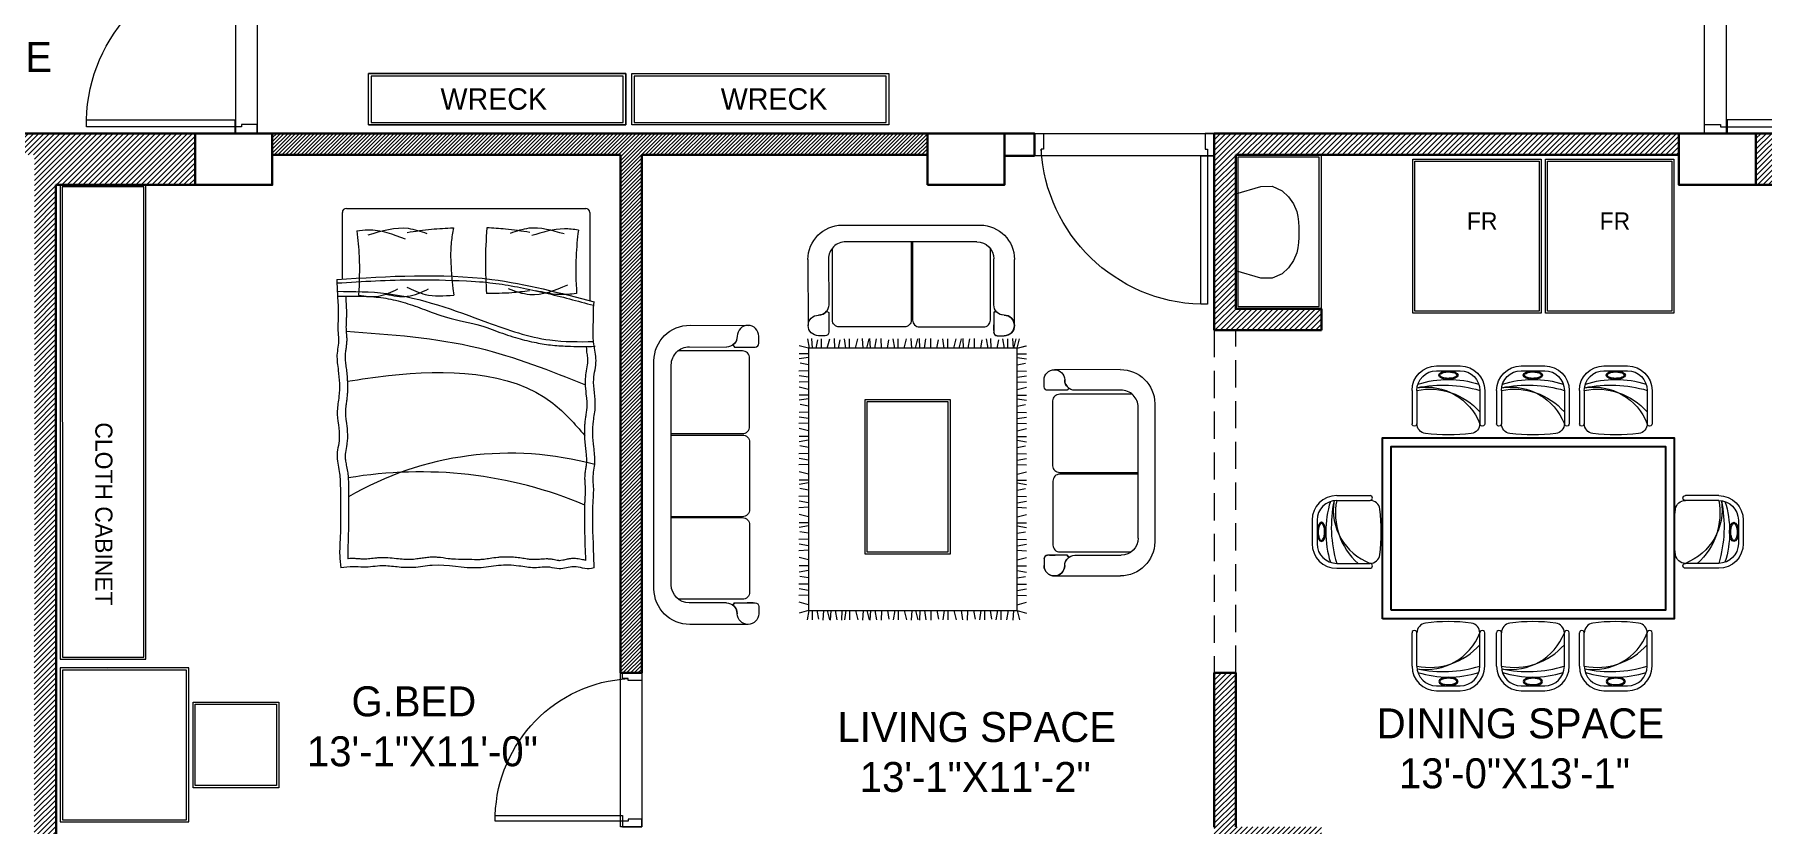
# Model space of a CAD drawing. Header units: inches. Extents: x 23587 to 406221, y -226199 to -75910.
# Drawn here: x 395036.6 to 395440.1, y -211778.1 to -211593.5 of the extents above; entities that cross this region are included whole.
import ezdxf

# ---------------------------------------------------------------- set-up
doc = ezdxf.new("R2010")
doc.units = ezdxf.units.IN
doc.header["$LTSCALE"] = 25.4
doc.header["$MEASUREMENT"] = 0
doc.linetypes.add('DASHED', pattern=[0.75, 0.5, -0.25])
for name, color, linetype, lineweight in [('COLOUM', 1, 'Continuous', 40), ('FIXTURE', 8, 'Continuous', 13), ('Fresh air fan', 250, 'Continuous', 0), ('FUR', 24, 'Continuous', 13), ('wall', 7, 'Continuous', 30)]:
    doc.layers.add(name, color=color, linetype=linetype, lineweight=lineweight)
doc.layers.add('DOOR', color=42, linetype='Continuous')
doc.styles.add('2', font='ARIALN.TTF')
pattern_1 = [(45, (387455.4772, -204766.60535), (-0.61871843, 0.61871843), [])]

# ---------------------------------------------------------------- blocks, each defined once
blk = doc.blocks.new('VNBVN')
at = {"layer": 'DOOR', "color": 8, "lineweight": 5}
for points in [[(24894.12, -74768.93), (24892.62, -74768.93), (24892.62, -74801.93), (24894.12, -74801.93)], [(24855.62, -74801.93), (24855.62, -74806.93), (24857.62, -74806.93), (24857.62, -74803.43), (24857.12, -74803.43), (24857.12, -74801.93)], [(24895.62, -74801.93), (24895.62, -74806.93), (24893.62, -74806.93), (24893.62, -74803.43), (24894.12, -74803.43), (24894.12, -74801.93)]]:
    blk.add_lwpolyline(points, close=True, dxfattribs=at)
blk.add_arc((24893.65, -74805.51), 36.59, 91.6166, 176.7465, dxfattribs=at)
blk = doc.blocks.new('FGHFDHF')
at = {"layer": 'FUR', "color": 253, "lineweight": 5}
for p, q in [((955.15, -4492.06), (955.15, -4476.39)), ((956.1, -4475.44), (989.1, -4475.44)), ((987.2, -4475.44), (1011.99, -4475.44)), ((1012.94, -4476.39), (1012.94, -4497.01))]:
    blk.add_line(p, q, dxfattribs=at)
for centre, radius, start, end in [((956.1, -4476.39), 0.95, 90, 180), ((1011.99, -4476.39), 0.95, 0, 90), ((994.26, -4607.39), 74.77, 74.6283, 120.2537), ((973.25, -4636.83), 99.85, 67.2872, 99.6496)]:
    blk.add_arc(centre, radius, start, end, dxfattribs=at)
for points in [[(958.53, -4480.71), (961.17, -4480.43), (969.81, -4482.53)], [(958.53, -4480.71), (959.07, -4486.67), (958.95, -4495.71)], [(961.2, -4481.62), (970.54, -4480.09), (974.91, -4481.26)], [(970.3, -4481.05), (975.97, -4480.29), (981.07, -4479.96)], [(981.07, -4479.96), (980.59, -4483.29), (981.15, -4495.69)], [(988.86, -4479.96), (988.56, -4488.07), (988.78, -4495.33)], [(998.92, -4481.05), (993.25, -4480.29), (988.86, -4479.96)], [(1006.96, -4481.41), (998.68, -4480.09), (994.31, -4481.26)], [(1010.26, -4480.5), (1006.99, -4480.22), (999.41, -4481.79)], [(1010.26, -4480.5), (1009.72, -4486.67), (1009.84, -4495.35)], [(953.85, -4492.06), (990.03, -4492.03), (1013.99, -4497.29)], [(953.85, -4492.06), (954.05, -4496.42), (954.2, -4500.53), (954.12, -4503.97), (954.27, -4506.04), (953.9, -4509.69), (954.2, -4513.28), (954.35, -4519.34), (953.96, -4522.76), (954.42, -4529.17), (953.91, -4533.48), (954.51, -4537.37), (954.68, -4540.71), (954.64, -4552.34), (954.53, -4556.51), (954.79, -4559.39)], [(953.97, -4494.8), (965.52, -4495.31), (989.03, -4502.05), (1003.61, -4506.17), (1013.8, -4506.55)], [(958.95, -4495.71), (963.65, -4495.92), (968.1, -4494.25)], [(965.42, -4495.48), (970.32, -4495.97), (975.3, -4494.23)], [(970.21, -4493.84), (974.47, -4495.51), (981.15, -4495.69)], [(998.82, -4494.7), (994.74, -4495.15), (988.78, -4495.33)], [(1007.7, -4493.36), (998.9, -4495.61), (993.92, -4494.23)], [(1009.84, -4495.35), (1005.57, -4495.56), (1000.34, -4494.66)], [(1013.96, -4559.4), (1013.82, -4555.04), (1013.72, -4543.93), (1013.83, -4540.48), (1013.71, -4538.41), (1014.12, -4534.77), (1013.87, -4531.17), (1013.79, -4525.11), (1014.22, -4521.7), (1013.85, -4515.29), (1014.4, -4510.98), (1013.85, -4507.09), (1013.72, -4503.75), (1013.82, -4499.11), (1013.84, -4498.08), (1013.99, -4497.29)], [(956.04, -4504.12), (986.93, -4508.02), (1011.93, -4516.66)], [(956.33, -4515.81), (965.94, -4514.49), (1004.34, -4520.97), (1011.76, -4528.47)], [(1013.96, -4559.4), (1013.3, -4559.58), (1009.2, -4559.13), (1005.75, -4559.63), (1003.6, -4559.28), (1000.03, -4559.39), (996.36, -4558.98), (991.63, -4558.86), (986.96, -4559.41), (976.16, -4558.83), (971.74, -4559.33), (967.98, -4559.2), (964.41, -4558.94), (960.05, -4559.27), (957.67, -4559.14), (954.79, -4559.39)]]:
    blk.add_spline(points, degree=3, dxfattribs=at)
for points, knots in [([(953.87, -4492.86), (956.91, -4492.68), (959.92, -4492.49), (968.91, -4492.07), (974.87, -4491.96), (987.19, -4492.51), (989.11, -4492.71), (992.94, -4493.22), (994.85, -4493.54), (1000.58, -4494.65), (1004.38, -4495.58), (1010.05, -4497.06), (1011.91, -4497.56), (1013.78, -4498.07)], [0, 0, 0, 0, 9.44479, 9.44479, 28.334371, 28.334371, 34.525324, 34.525324, 40.716276, 40.716276, 53.09818, 53.09818, 59.167455, 59.167455, 59.167455, 59.167455]), ([(954.02, -4495.95), (954.66, -4495.94), (955.22, -4495.93), (956.92, -4495.91), (958.04, -4495.91), (960.65, -4495.96), (962.12, -4496.04), (964.34, -4496.28), (965.11, -4496.39), (966.63, -4496.67), (967.39, -4496.84), (969.67, -4497.43), (971.19, -4497.91), (975.62, -4499.52), (978.55, -4500.82), (987.59, -4502.73), (989.16, -4503.37), (992.33, -4504.56), (993.94, -4505.11), (996.99, -4506.02), (998.44, -4506.39), (1001.18, -4506.96), (1002.47, -4507.18), (1005.06, -4507.48), (1006.36, -4507.57), (1009.75, -4507.71), (1011.84, -4507.7), (1014.17, -4507.64)], [0, 0, 0, 0, 1.782034, 1.782034, 5.346101, 5.346101, 10.196119, 10.196119, 12.82454, 12.82454, 15.45296, 15.45296, 20.709801, 20.709801, 30.775139, 30.775139, 35.955445, 35.955445, 41.13575, 41.13575, 45.691005, 45.691005, 49.650261, 49.650261, 53.609516, 53.609516, 60.078988, 60.078988, 60.078988, 60.078988]), ([(955.96, -4495.92), (955.98, -4496.87), (955.99, -4497.06), (956.03, -4497.74), (956.06, -4498.24), (956.09, -4499.23), (956.1, -4499.71), (956.1, -4500.5), (956.09, -4500.81), (956.07, -4501.4), (956.05, -4501.69), (956.01, -4502.52), (955.99, -4503.04), (956.01, -4503.73), (956.02, -4503.93), (956.06, -4504.37), (956.08, -4504.6), (956.13, -4505.14), (956.16, -4505.44), (956.17, -4505.96), (956.17, -4506.16), (956.16, -4506.55), (956.15, -4506.74), (956.1, -4507.3), (956.06, -4507.64), (955.97, -4508.33), (955.92, -4508.65), (955.85, -4509.17), (955.83, -4509.37), (955.8, -4509.71), (955.79, -4509.86), (955.79, -4510.33), (955.81, -4510.68), (955.87, -4511.46), (955.93, -4511.9), (956.05, -4512.84), (956.12, -4513.34), (956.23, -4514.35), (956.27, -4514.86), (956.37, -4516.4), (956.39, -4517.43), (956.31, -4518.85), (956.28, -4519.22), (956.19, -4519.96), (956.15, -4520.31), (956.04, -4521.04), (955.99, -4521.41), (955.91, -4522.04), (955.89, -4522.3), (955.86, -4522.75), (955.86, -4522.94), (955.86, -4523.35), (955.87, -4523.55), (955.91, -4524.19), (955.96, -4524.64), (956.12, -4525.86), (956.23, -4526.66), (956.32, -4527.88), (956.33, -4528.26), (956.33, -4528.85), (956.33, -4529.06), (956.29, -4529.7), (956.24, -4530.11), (956.08, -4531.22), (955.95, -4531.87), (955.84, -4532.7), (955.82, -4532.94), (955.81, -4533.34), (955.81, -4533.5), (955.83, -4533.84), (955.84, -4534.02), (955.92, -4534.58), (955.99, -4534.99), (956.17, -4535.87), (956.27, -4536.35), (956.39, -4537.08), (956.42, -4537.31), (956.47, -4537.76), (956.49, -4537.99), (956.54, -4538.65), (956.55, -4539.08), (956.57, -4539.89), (956.58, -4540.27), (956.58, -4541.38), (956.59, -4542.12), (956.59, -4543.62), (956.58, -4544.38), (956.54, -4552.56), (956.52, -4552.97), (956.48, -4553.77), (956.46, -4554.16), (956.42, -4554.97), (956.41, -4555.38), (956.41, -4556.17), (956.43, -4556.56), (956.46, -4557.06), (956.47, -4557.17), (956.47, -4557.28)], [4.978875, 4.978875, 4.978875, 4.978875, 5.579958, 5.579958, 7.128971, 7.128971, 8.556084, 8.556084, 9.447278, 9.447278, 10.338472, 10.338472, 12.12086, 12.12086, 12.894639, 12.894639, 13.668418, 13.668418, 14.503571, 14.503571, 15.001558, 15.001558, 15.499545, 15.499545, 16.495519, 16.495519, 17.564655, 17.564655, 18.292536, 18.292536, 18.900849, 18.900849, 20.192298, 20.192298, 21.675724, 21.675724, 23.192838, 23.192838, 24.709952, 24.709952, 27.744179, 27.744179, 28.804202, 28.804202, 29.864225, 29.864225, 31.092823, 31.092823, 32.047926, 32.047926, 32.815273, 32.815273, 33.58262, 33.58262, 35.117314, 35.117314, 37.547779, 37.547779, 38.580626, 38.580626, 39.140234, 39.140234, 40.25945, 40.25945, 42.367848, 42.367848, 43.307358, 43.307358, 44.028218, 44.028218, 44.749078, 44.749078, 46.190798, 46.190798, 47.632517, 47.632517, 48.262773, 48.262773, 48.893028, 48.893028, 50.153538, 50.153538, 51.319075, 51.319075, 53.650149, 53.650149, 55.981222, 55.981222, 57.240447, 57.240447, 58.499671, 58.499671, 59.872408, 59.872408, 61.240897, 61.240897, 61.619663, 61.619663, 61.619663, 61.619663]), ([(1012.01, -4557.66), (1012.01, -4557.64), (1012.01, -4557.62), (1011.99, -4556.94), (1011.97, -4556.29), (1011.92, -4555.16), (1011.9, -4554.68), (1011.85, -4553.69), (1011.83, -4553.19), (1011.81, -4552.2), (1011.8, -4544.72), (1011.82, -4543.93), (1011.83, -4543.62), (1011.86, -4543.03), (1011.88, -4542.75), (1011.93, -4541.91), (1011.95, -4541.39), (1011.94, -4540.7), (1011.94, -4540.51), (1011.9, -4540.07), (1011.88, -4539.83), (1011.84, -4539.29), (1011.82, -4538.99), (1011.81, -4538.47), (1011.81, -4538.27), (1011.83, -4537.88), (1011.84, -4537.69), (1011.89, -4537.14), (1011.94, -4536.79), (1012.04, -4536.11), (1012.1, -4535.78), (1012.17, -4535.27), (1012.19, -4535.07), (1012.22, -4534.73), (1012.23, -4534.58), (1012.25, -4534.1), (1012.23, -4533.76), (1012.17, -4532.98), (1012.12, -4532.54), (1012.01, -4531.6), (1011.95, -4531.09), (1011.85, -4530.08), (1011.82, -4529.57), (1011.74, -4528.03), (1011.73, -4527), (1011.83, -4525.58), (1011.87, -4525.21), (1011.96, -4524.48), (1012.01, -4524.13), (1012.12, -4523.4), (1012.18, -4523.02), (1012.26, -4522.4), (1012.29, -4522.14), (1012.32, -4521.68), (1012.33, -4521.49), (1012.33, -4521.09), (1012.32, -4520.88), (1012.29, -4520.25), (1012.24, -4519.8), (1012.1, -4518.58), (1012, -4517.77), (1011.93, -4516.55), (1011.92, -4516.18), (1011.93, -4515.58), (1011.93, -4515.37), (1011.98, -4514.73), (1012.03, -4514.32), (1012.21, -4513.22), (1012.34, -4512.56), (1012.46, -4511.73), (1012.48, -4511.49), (1012.5, -4511.1), (1012.51, -4510.94), (1012.49, -4510.6), (1012.48, -4510.42), (1012.41, -4509.86), (1012.34, -4509.45), (1012.23, -4508.86), (1012.23, -4508.66), (1012.2, -4507.68)], [1.890882, 1.890882, 1.890882, 1.890882, 1.960247, 1.960247, 4.030945, 4.030945, 5.579958, 5.579958, 7.128971, 7.128971, 8.556084, 8.556084, 9.447278, 9.447278, 10.338472, 10.338472, 12.12086, 12.12086, 12.894639, 12.894639, 13.668418, 13.668418, 14.503571, 14.503571, 15.001558, 15.001558, 15.499545, 15.499545, 16.495519, 16.495519, 17.564655, 17.564655, 18.292536, 18.292536, 18.900849, 18.900849, 20.192298, 20.192298, 21.675724, 21.675724, 23.192838, 23.192838, 24.709952, 24.709952, 27.744179, 27.744179, 28.804202, 28.804202, 29.864225, 29.864225, 31.092823, 31.092823, 32.047926, 32.047926, 32.815273, 32.815273, 33.58262, 33.58262, 35.117314, 35.117314, 37.547779, 37.547779, 38.580626, 38.580626, 39.140234, 39.140234, 40.25945, 40.25945, 42.367848, 42.367848, 43.307358, 43.307358, 44.028218, 44.028218, 44.749078, 44.749078, 46.190798, 46.190798, 46.680276, 46.680276, 46.680276, 46.680276]), ([(1012.01, -4557.66), (1011.95, -4557.65), (1011.88, -4557.63), (1011.46, -4557.55), (1011.06, -4557.45), (1010.37, -4557.33), (1010.13, -4557.29), (1009.7, -4557.25), (1009.53, -4557.23), (1009.2, -4557.23), (1009.04, -4557.23), (1008.74, -4557.25), (1008.59, -4557.26), (1008.18, -4557.31), (1007.92, -4557.36), (1007.27, -4557.49), (1006.92, -4557.57), (1006.32, -4557.69), (1006.07, -4557.73), (1005.84, -4557.73), (1005.79, -4557.73), (1005.67, -4557.72), (1005.6, -4557.72), (1005.38, -4557.68), (1005.2, -4557.65), (1004.81, -4557.57), (1004.62, -4557.53), (1004.27, -4557.46), (1004.12, -4557.43), (1003.82, -4557.39), (1003.67, -4557.37), (1003.39, -4557.35), (1003.25, -4557.34), (1002.84, -4557.33), (1002.58, -4557.33), (1001.77, -4557.37), (1001.27, -4557.42), (1000.58, -4557.47), (1000.37, -4557.48), (1000.04, -4557.49), (999.92, -4557.49), (999.67, -4557.49), (999.55, -4557.48), (999.16, -4557.45), (998.89, -4557.43), (998.2, -4557.34), (997.76, -4557.27), (996.84, -4557.13), (996.34, -4557.06), (995.35, -4556.95), (994.86, -4556.92), (993.68, -4556.87), (993, -4556.87), (992.02, -4556.92), (991.72, -4556.94), (990.81, -4557.04), (990.22, -4557.13), (989.17, -4557.29), (988.7, -4557.36), (987.89, -4557.46), (987.55, -4557.49), (987, -4557.52), (986.79, -4557.52), (986.34, -4557.5), (986.11, -4557.49), (980.9, -4557.42), (980.4, -4557.35), (979.1, -4557.16), (978.28, -4557.03), (977.06, -4556.94), (976.71, -4556.92), (976.12, -4556.92), (975.89, -4556.93), (975.45, -4556.95), (975.23, -4556.97), (974.59, -4557.04), (974.18, -4557.09), (973.36, -4557.21), (972.95, -4557.27), (972.29, -4557.36), (972.04, -4557.39), (971.57, -4557.44), (971.37, -4557.45), (970.93, -4557.46), (970.72, -4557.47), (970.05, -4557.46), (969.6, -4557.44), (968.54, -4557.36), (967.93, -4557.29), (966.63, -4557.15), (965.95, -4557.08), (964.98, -4557.04), (964.73, -4557.04), (964.16, -4557.04), (963.86, -4557.06), (963.29, -4557.1), (963.01, -4557.13), (962.2, -4557.21), (961.7, -4557.28), (960.99, -4557.34), (960.76, -4557.35), (960.39, -4557.37), (960.25, -4557.37), (959.94, -4557.37), (959.76, -4557.36), (959.38, -4557.34), (959.18, -4557.32), (958.71, -4557.29), (958.44, -4557.27), (957.88, -4557.24), (957.6, -4557.24), (957.05, -4557.25), (956.78, -4557.26), (956.5, -4557.28), (956.49, -4557.28), (956.47, -4557.28)], [2.468295, 2.468295, 2.468295, 2.468295, 2.72176, 2.72176, 3.951616, 3.951616, 4.554057, 4.554057, 4.947685, 4.947685, 5.279448, 5.279448, 5.611211, 5.611211, 6.274736, 6.274736, 7.407159, 7.407159, 8.539581, 8.539581, 8.895906, 8.895906, 9.25223, 9.25223, 9.96488, 9.96488, 10.540138, 10.540138, 10.926568, 10.926568, 11.265437, 11.265437, 11.604305, 11.604305, 12.282043, 12.282043, 13.80513, 13.80513, 14.589285, 14.589285, 15.07888, 15.07888, 15.568475, 15.568475, 16.547664, 16.547664, 17.979548, 17.979548, 19.423334, 19.423334, 20.86712, 20.86712, 22.816137, 22.816137, 23.668334, 23.668334, 25.42301, 25.42301, 26.987851, 26.987851, 28.246059, 28.246059, 29.092679, 29.092679, 29.9393, 29.9393, 31.632541, 31.632541, 34.096495, 34.096495, 35.066902, 35.066902, 35.672463, 35.672463, 36.278023, 36.278023, 37.489145, 37.489145, 38.810083, 38.810083, 39.709316, 39.709316, 40.493116, 40.493116, 41.276917, 41.276917, 42.844517, 42.844517, 44.859637, 44.859637, 46.874757, 46.874757, 47.587839, 47.587839, 48.406198, 48.406198, 49.224558, 49.224558, 50.861277, 50.861277, 51.682262, 51.682262, 52.22872, 52.22872, 52.899541, 52.899541, 53.570363, 53.570363, 54.377246, 54.377246, 55.115182, 55.115182, 55.853119, 55.853119, 55.895222, 55.895222, 55.895222, 55.895222])]:
    blk.add_open_spline(points, degree=3, knots=knots, dxfattribs=at)
blk = doc.blocks.new('SC')
at = {"layer": 'FUR', "color": 251, "lineweight": 5, "true_color": 0x636466}
for p, q in [((-11.4, -3.63), (-11.4, 6.55)), ((-9.9, -3.63), (-9.9, 6.55)), ((9.3, -3.63), (9.3, 6.55)), ((10.8, -3.63), (10.8, 6.55)), ((-3.9, -9.63), (3.3, -9.63)), ((-3.9, -11.12), (3.3, -11.12))]:
    blk.add_line(p, q, dxfattribs=at)
for centre, radius, start, end in [((-10.65, 6.55), 0.749, 0, 180), ((-6.9, 6.55), 3, 97.5016, 180), ((-7.09, 12.93), 17.59, 260.9859, 338.7364), ((-0.3, -43.57), 53.55, 82.4984, 97.5016), ((6.3, 6.55), 3, 0, 82.4984), ((10.05, 6.55), 0.749, 0, 180), ((-5.99, 16.3), 20.31, 258.8938, 318.844), ((-3.9, -3.63), 7.5, 180, 270), ((-3.9, -3.63), 6, 180, 270), ((-1.88, 33.6), 38.87, 258.169, 286.7102), ((3.3, -3.63), 6, 270, 0), ((3.3, -3.63), 7.5, 270, 0), ((-0.3, 24.07), 31.04, 252.5915, 287.4085)]:
    blk.add_arc(centre, radius, start, end, dxfattribs=at)
at = {"layer": 'FUR', "color": 251, "lineweight": 5, "true_color": 0x636466, "extrusion": (0, 0, -1)}
blk.add_ellipse((-0.3, -8.29), major_axis=(2.95, 0), ratio=0.451831, dxfattribs=at)
at = {"layer": 'FUR', "color": 251, "lineweight": 5, "true_color": 0x636466}
blk.add_open_spline([(2.29, -8.29), (2.29, -8.34), (2.28, -8.38), (2.22, -8.5), (2.17, -8.56), (2.01, -8.7), (1.91, -8.78), (1.5, -9), (1.1, -9.12), (0.21, -9.27), (-0.29, -9.29), (-1.24, -9.22), (-1.69, -9.13), (-2.3, -8.9), (-2.51, -8.78), (-2.76, -8.58), (-2.83, -8.5), (-2.89, -8.36), (-2.9, -8.32), (-2.89, -8.21), (-2.86, -8.14), (-2.74, -7.99), (-2.64, -7.9), (-2.36, -7.73), (-2.19, -7.64), (-1.57, -7.43), (-1.02, -7.33), (0.1, -7.3), (0.67, -7.37), (1.45, -7.58), (1.72, -7.7), (2.06, -7.91), (2.16, -8.01), (2.27, -8.16), (2.28, -8.22), (2.29, -8.27), (2.29, -8.28), (2.29, -8.29)], degree=3, knots=[0, 0, 0, 0, 0.234262, 0.234262, 0.468524, 0.468524, 0.702786, 0.702786, 1.220033, 1.220033, 1.73728, 1.73728, 2.254527, 2.254527, 2.632082, 2.632082, 2.916235, 2.916235, 3.200389, 3.200389, 3.484542, 3.484542, 3.768696, 3.768696, 4.052849, 4.052849, 4.656099, 4.656099, 5.25935, 5.25935, 5.665501, 5.665501, 5.976888, 5.976888, 6.228256, 6.228256, 6.283185, 6.283185, 6.283185, 6.283185], dxfattribs=at)
blk = doc.blocks.new('fghdfhfdgh')
at = {"layer": 'Fresh air fan', "color": 250, "lineweight": 5, "ltscale": 0.09}
for p, q in [((989.33, -4355.07), (947.03, -4355.07)), ((947.03, -4355.07), (947.03, -4423.15)), ((989.33, -4355.07), (989.33, -4423.15)), ((989.33, -4423.15), (947.03, -4423.15))]:
    blk.add_line(p, q, dxfattribs=at)
at = {"layer": 'Fresh air fan', "color": 250, "lineweight": 25, "ltscale": 0.09}
for points in [[(947.03, -4355.07), (989.33, -4355.07), (989.33, -4423.15), (947.03, -4423.15)], [(949.03, -4357.07), (987.33, -4357.07), (987.33, -4421.15), (949.03, -4421.15)]]:
    blk.add_lwpolyline(points, close=True, dxfattribs=at)
at = {"layer": 'FUR'}
for p, xscale, yscale, zscale, rotation in [((967.11, -4347.14), 0.764999999992142, 0.764999999992142, 0.764999999992142, 180), ((938.75, -4370.67), 0.7650000000012369, 0.7650000000012369, 0.7650000000012369, 270), ((997.62, -4370.67), -0.7650000000012369, 0.7650000000012369, 0.7650000000012369, 90), ((938.75, -4390.41), 0.7650000000012369, 0.7650000000012369, 0.7650000000012369, 270), ((997.62, -4390.41), -0.7650000000012369, 0.7650000000012369, 0.7650000000012369, 90), ((938.75, -4409.76), 0.7650000000012369, 0.7650000000012369, 0.7650000000012369, 270), ((997.62, -4409.76), -0.7650000000012369, 0.7650000000012369, 0.7650000000012369, 90)]:
    blk.add_blockref('SC', p, dxfattribs=dict(at, xscale=xscale, yscale=yscale, zscale=zscale, rotation=rotation))
at = {"layer": 'FUR', "extrusion": (0, 0, -1), "xscale": 0.764999999992142, "yscale": 0.764999999992142, "zscale": -0.764999999992142}
blk.add_blockref('SC', (-967.11, -4430.79), dxfattribs=at)
blk = doc.blocks.new('DSFSDF')
at = {"layer": 'FUR', "color": 251, "linetype": 'Continuous', "true_color": 0x636466}
for p, q in [((473350.58, -58069.91), (473334.47, -58069.91)), ((473344.57, -58075.91), (473334.29, -58075.91)), ((473346.84, -58075.91), (473352.57, -58075.91)), ((473353.57, -58074.91), (473353.57, -58072.91))]:
    blk.add_line(p, q, dxfattribs=at)
at = {"layer": 'FUR', "color": 251, "true_color": 0x636466}
for p, q in [((473346.84, -58075.91), (473346.38, -58075.31)), ((473352.02, -58075.91), (473350.36, -58075.91)), ((473349.01, -58145.82), (473331.13, -58145.81)), ((473334.5, -58152.94), (473350.57, -58152.89))]:
    blk.add_line(p, q, dxfattribs=at)
for points in [[(473353.57, -58072.91, 1), (473347.57, -58072.91, -0.235426), (473346.38, -58075.31), (473346.84, -58075.91), (473352.57, -58075.91, 0.414214), (473353.57, -58074.91)], [(473353.57, -58149.89, -1), (473347.57, -58149.89, 0.235426), (473346.38, -58147.5), (473346.83, -58146.89), (473352.57, -58146.89, -0.414214), (473353.57, -58147.89)]]:
    blk.add_lwpolyline(points, format="xyb", close=True, dxfattribs=at)
for points in [[(473329.29, -58080.91), (473329.29, -58141.94, 0.416121), (473334.32, -58146.94), (473344.57, -58146.89)], [(473349.02, -58099.56, 0.414214), (473351.02, -58097.56), (473351.02, -58078.91, 0.414214), (473349.02, -58076.91)], [(473349.02, -58122.46, 0.414214), (473351.02, -58120.46), (473351.02, -58101.81, 0.414214), (473349.02, -58099.81)], [(473349.01, -58122.87, -0.414214), (473351.01, -58124.87), (473351.01, -58143.82, -0.414214), (473349.01, -58145.82)]]:
    blk.add_lwpolyline(points, format="xyb", dxfattribs=at)
for points in [[(473349.02, -58076.91), (473331.29, -58076.91)], [(473329.29, -58099.56), (473349.02, -58099.56)], [(473349.02, -58099.81), (473329.29, -58099.81)], [(473329.29, -58122.46), (473349.02, -58122.46)], [(473329.29, -58122.87), (473349.01, -58122.87)]]:
    blk.add_lwpolyline(points, dxfattribs=at)
at = {"layer": 'FUR', "color": 251, "linetype": 'Continuous', "true_color": 0x636466}
for centre, radius, start, end in [((473334.47, -58079.91), 10, 89.9972, 179.5058), ((473350.57, -58072.91), 3, 359.9972, 179.9972), ((473344.57, -58072.91), 3, 269.9972, 359.9972), ((473352.57, -58074.91), 1, 269.9972, 359.9972), ((488569.05, -58112.22), 15244.61, 179.878255, 180.115784), ((473344.57, -58149.89), 3, 359.9972, 89.9972)]:
    blk.add_arc(centre, radius, start, end, dxfattribs=at)
at = {"layer": 'FUR', "color": 251, "true_color": 0x636466}
for centre, radius, start, end in [((473334.29, -58080.91), 5, 89.9972, 179.9972), ((473334.47, -58142.94), 10, 180.4873, 270.2072)]:
    blk.add_arc(centre, radius, start, end, dxfattribs=at)
blk = doc.blocks.new('carpet')
at = {"color": 251, "lineweight": 5, "ltscale": 0.2, "true_color": 0x636466}
for p, q in [((34806.18, -5270.21), (34802.82, -5269.3)), ((34806.18, -5270.21), (34805.25, -5266.81)), ((34808.33, -5270.21), (34809.19, -5266.81)), ((34811.86, -5270.21), (34811.67, -5266.72)), ((34813.49, -5270.21), (34814.06, -5266.81)), ((34815.87, -5270.21), (34815.78, -5266.72)), ((34818.07, -5270.21), (34818.64, -5267.1)), ((34820.75, -5270.21), (34820.17, -5266.81)), ((34822.51, -5270.21), (34822.51, -5266.81)), ((34824.65, -5270.21), (34825.51, -5266.81)), ((34828.19, -5270.21), (34828, -5266.72)), ((34829.81, -5270.21), (34830.38, -5266.81)), ((34832.2, -5270.21), (34832.1, -5266.72)), ((34834.4, -5270.21), (34834.97, -5267.1)), ((34837.07, -5270.21), (34836.5, -5266.81)), ((34838.23, -5270.21), (34838.23, -5266.81)), ((34840.38, -5270.21), (34841.23, -5266.81)), ((34843.91, -5270.21), (34843.72, -5266.72)), ((34845.53, -5270.21), (34846.11, -5266.81)), ((34847.92, -5270.21), (34847.83, -5266.72)), ((34850.12, -5270.21), (34850.69, -5267.1)), ((34852.79, -5270.21), (34852.22, -5266.81)), ((34853.84, -5270.21), (34853.84, -5266.81)), ((34855.98, -5270.21), (34856.84, -5266.81)), ((34859.52, -5270.21), (34859.33, -5266.72)), ((34861.14, -5270.21), (34861.71, -5266.81)), ((34863.53, -5270.21), (34863.43, -5266.72)), ((34865.73, -5270.21), (34866.3, -5267.1)), ((34868.4, -5270.21), (34867.83, -5266.81)), ((34869.67, -5270.21), (34869.67, -5266.81)), ((34871.82, -5270.21), (34872.68, -5266.81)), ((34874.61, -5270.21), (34874.42, -5266.72)), ((34876.23, -5270.21), (34876.8, -5266.81)), ((34878.62, -5270.21), (34878.52, -5266.72)), ((34880.82, -5270.21), (34881.39, -5267.1)), ((34883.49, -5270.21), (34882.92, -5266.81)), ((34884.76, -5270.21), (34884.76, -5266.81)), ((34886.91, -5270.21), (34887.77, -5266.81)), ((34889.7, -5270.21), (34889.51, -5266.72)), ((34891.32, -5270.21), (34891.89, -5266.81)), ((34893.71, -5270.21), (34893.61, -5266.72)), ((34895.91, -5270.21), (34896.48, -5267.1)), ((34898.58, -5270.21), (34898.01, -5266.81)), ((34899.85, -5270.21), (34899.85, -5266.81)), ((34901.96, -5270.21), (34902.86, -5266.85)), ((34901.96, -5270.21), (34905.31, -5269.3)), ((34901.96, -5271.4), (34905.35, -5270.54)), ((34902, -5270.21), (34902.86, -5266.81)), ((34806.18, -5271.56), (34802.69, -5271.75)), ((34806.18, -5273.45), (34802.79, -5274.03)), ((34806.18, -5276.13), (34802.79, -5276.13)), ((34901.96, -5271.56), (34905.44, -5271.75)), ((34901.96, -5273.54), (34905.35, -5273.54)), ((34901.96, -5274.81), (34905.35, -5275.39)), ((34901.96, -5277.49), (34905.06, -5276.92)), ((34806.18, -5277.4), (34802.79, -5277.98)), ((34806.18, -5282.13), (34802.79, -5282.13)), ((34806.18, -5280.08), (34803.07, -5279.5)), ((34901.96, -5279.69), (34905.44, -5279.78)), ((34901.96, -5280.81), (34905.35, -5281.39)), ((34901.96, -5283.49), (34905.06, -5282.92)), ((34806.18, -5288.27), (34802.69, -5288.37)), ((34806.18, -5283.4), (34802.79, -5283.98)), ((34806.18, -5286.08), (34803.07, -5285.5)), ((34901.96, -5285.69), (34905.44, -5285.78)), ((34901.96, -5288.07), (34905.35, -5287.5)), ((34806.18, -5290.66), (34802.79, -5290.09)), ((34806.18, -5293.34), (34802.79, -5292.48)), ((34806.18, -5295.49), (34802.79, -5295.49)), ((34901.96, -5289.7), (34905.44, -5289.89)), ((34901.96, -5291.35), (34905.31, -5290.44)), ((34901.96, -5293.34), (34905.35, -5292.48)), ((34901.96, -5295.49), (34905.35, -5295.49)), ((34806.18, -5301.63), (34802.69, -5301.73)), ((34806.18, -5296.76), (34802.79, -5297.34)), ((34806.18, -5299.44), (34803.07, -5298.86)), ((34901.96, -5296.76), (34905.35, -5297.34)), ((34901.96, -5299.44), (34905.06, -5298.86)), ((34901.96, -5301.63), (34905.44, -5301.73)), ((34806.18, -5305.65), (34802.69, -5305.84)), ((34806.18, -5304.02), (34802.79, -5303.45)), ((34806.18, -5307.29), (34802.82, -5306.39)), ((34901.96, -5304.02), (34905.35, -5303.45)), ((34901.96, -5305.65), (34905.44, -5305.84)), ((34901.96, -5307.29), (34905.31, -5306.39)), ((34806.18, -5308.64), (34802.69, -5308.83)), ((34806.18, -5311.43), (34802.79, -5310.57)), ((34806.18, -5313.58), (34802.79, -5313.58)), ((34806.18, -5314.85), (34802.79, -5315.42)), ((34901.96, -5308.64), (34905.44, -5308.83)), ((34901.96, -5311.43), (34905.35, -5310.57)), ((34901.96, -5313.58), (34905.35, -5313.58)), ((34901.96, -5314.85), (34905.35, -5315.42)), ((34806.18, -5319.72), (34802.69, -5319.82)), ((34806.18, -5317.52), (34803.07, -5316.95)), ((34901.96, -5317.52), (34905.06, -5316.95)), ((34901.96, -5319.72), (34905.44, -5319.82)), ((34806.18, -5323.73), (34802.69, -5323.92)), ((34806.18, -5326.43), (34802.69, -5326.62)), ((34806.18, -5322.11), (34802.79, -5321.53)), ((34806.18, -5325.08), (34802.82, -5324.17)), ((34901.96, -5322.11), (34905.35, -5321.53)), ((34901.96, -5323.73), (34905.44, -5323.92)), ((34901.96, -5325.08), (34905.31, -5324.17)), ((34901.96, -5326.43), (34905.44, -5326.62)), ((34806.18, -5329.22), (34802.79, -5328.36)), ((34806.18, -5331.36), (34802.79, -5331.36)), ((34806.18, -5332.64), (34802.79, -5333.21)), ((34901.96, -5329.22), (34905.35, -5328.36)), ((34901.96, -5331.36), (34905.35, -5331.36)), ((34901.96, -5332.64), (34905.35, -5333.21)), ((34806.18, -5334.17), (34802.69, -5334.27)), ((34806.18, -5338.18), (34802.69, -5338.37)), ((34806.18, -5336.56), (34802.79, -5335.99)), ((34806.18, -5339.53), (34802.82, -5338.63)), ((34901.96, -5335.31), (34905.06, -5334.74)), ((34901.96, -5336.66), (34905.44, -5336.85)), ((34901.96, -5339.45), (34905.35, -5338.59)), ((34806.18, -5340.88), (34802.69, -5341.07)), ((34806.18, -5344.98), (34802.79, -5344.98)), ((34806.18, -5346.25), (34802.79, -5346.83)), ((34806.18, -5343.27), (34803.07, -5342.69)), ((34806.18, -5346.31), (34805.25, -5349.71)), ((34808.33, -5346.31), (34809.19, -5349.71)), ((34811.86, -5346.31), (34811.67, -5349.8)), ((34813.49, -5346.31), (34814.06, -5349.71)), ((34815.87, -5346.31), (34815.78, -5349.8)), ((34818.07, -5346.31), (34818.64, -5349.42)), ((34820.75, -5346.31), (34820.17, -5349.71)), ((34822.51, -5346.31), (34822.51, -5349.71)), ((34824.65, -5346.31), (34825.51, -5349.71)), ((34828.19, -5346.31), (34828, -5349.8)), ((34829.81, -5346.31), (34830.38, -5349.71)), ((34832.2, -5346.31), (34832.1, -5349.8)), ((34834.4, -5346.31), (34834.97, -5349.42)), ((34837.07, -5346.31), (34836.5, -5349.71)), ((34838.23, -5346.31), (34838.23, -5349.71)), ((34840.38, -5346.31), (34841.23, -5349.71)), ((34843.91, -5346.31), (34843.72, -5349.8)), ((34845.53, -5346.31), (34846.11, -5349.71)), ((34847.92, -5346.31), (34847.83, -5349.8)), ((34850.12, -5346.31), (34850.69, -5349.42)), ((34852.79, -5346.31), (34852.22, -5349.71)), ((34853.84, -5346.31), (34853.84, -5349.71)), ((34855.98, -5346.31), (34856.84, -5349.71)), ((34859.52, -5346.31), (34859.33, -5349.8)), ((34861.14, -5346.31), (34861.71, -5349.71)), ((34863.53, -5346.31), (34863.43, -5349.8)), ((34865.73, -5346.31), (34866.3, -5349.42)), ((34868.4, -5346.31), (34867.83, -5349.71)), ((34869.67, -5346.31), (34869.67, -5349.71)), ((34871.82, -5346.31), (34872.68, -5349.71)), ((34874.61, -5346.31), (34874.42, -5349.8)), ((34876.23, -5346.29), (34876.8, -5349.68)), ((34878.62, -5346.29), (34878.52, -5349.78)), ((34880.82, -5346.29), (34881.39, -5349.4)), ((34883.49, -5346.29), (34882.92, -5349.68)), ((34884.76, -5346.29), (34884.76, -5349.68)), ((34886.91, -5346.29), (34887.77, -5349.68)), ((34889.7, -5346.29), (34889.51, -5349.78)), ((34891.32, -5346.3), (34891.89, -5349.69)), ((34893.71, -5346.3), (34893.61, -5349.79)), ((34895.91, -5346.3), (34896.48, -5349.4)), ((34898.58, -5346.3), (34898.01, -5349.69)), ((34899.85, -5346.3), (34899.85, -5349.69)), ((34901.96, -5341.59), (34905.35, -5341.59)), ((34901.96, -5343.54), (34905.06, -5342.97)), ((34901.96, -5344.89), (34905.44, -5345.08)), ((34901.96, -5345.95), (34905.35, -5346.52)), ((34902, -5346.3), (34902.86, -5349.69))]:
    blk.add_line(p, q, dxfattribs=at)
blk.add_lwpolyline([(34806.18, -5270.21), (34901.96, -5270.21), (34901.96, -5346.31), (34806.18, -5346.36)], close=True, dxfattribs=at)
blk = doc.blocks.new('BVBCVBCV')
at = {"layer": 'FUR', "color": 8, "lineweight": 9}
for p, q in [((83398.11, -7874.63), (83413.5, -7874.67)), ((83412.25, -7880.34), (83395.41, -7880.34)), ((83410.5, -7918.04), (83410.13, -7918.52)), ((83414.65, -7918.04), (83413.33, -7918.04))]:
    blk.add_line(p, q, dxfattribs=at)
at = {"layer": 'FUR', "color": 8, "linetype": 'Continuous', "lineweight": 9}
for p, q in [((83408.69, -7918.04), (83397.94, -7918.04)), ((83410.5, -7918.04), (83415.1, -7918.04)), ((83415.9, -7918.84), (83415.9, -7920.45)), ((83413.5, -7922.85), (83398.08, -7922.85))]:
    blk.add_line(p, q, dxfattribs=at)
at = {"layer": 'FUR', "color": 8, "lineweight": 9}
for points in [[(83415.9, -7877.08, 1), (83411.09, -7877.08, -0.235426), (83410.13, -7879), (83410.5, -7879.48), (83415.1, -7879.48, 0.414214), (83415.9, -7878.68)], [(83415.9, -7920.45, -1), (83411.09, -7920.45, 0.235426), (83410.13, -7918.52), (83410.5, -7918.04), (83415.1, -7918.04, -0.414214), (83415.9, -7918.84)]]:
    blk.add_lwpolyline(points, format="xyb", close=True, dxfattribs=at)
for points in [[(83393.93, -7914.03), (83393.93, -7883.45, -0.416121), (83397.97, -7879.44), (83408.69, -7879.48)], [(83412.25, -7898.74, 0.414214), (83413.85, -7897.14), (83413.85, -7881.95, 0.414214), (83412.25, -7880.34)], [(83412.25, -7899.08, -0.414214), (83413.85, -7900.68), (83413.85, -7915.63, -0.414214), (83412.25, -7917.24)]]:
    blk.add_lwpolyline(points, format="xyb", dxfattribs=at)
for points in [[(83393.93, -7898.74), (83412.25, -7898.74)], [(83393.93, -7899.08), (83412.25, -7899.08)], [(83412.25, -7917.24), (83395.54, -7917.24)]]:
    blk.add_lwpolyline(points, dxfattribs=at)
for centre, radius, start, end in [((83398.08, -7882.65), 8.02, 89.7894, 179.5094), ((83397.94, -7914.03), 4.01, 179.9995, 269.9995)]:
    blk.add_arc(centre, radius, start, end, dxfattribs=at)
at = {"layer": 'FUR', "color": 8, "linetype": 'Continuous', "lineweight": 9}
for centre, radius, start, end in [((83408.69, -7877.08), 2.41, 269.9995, 359.9995), ((88361.56, -7898.74), 4971.52, 179.81377, 180.18624), ((83398.08, -7914.83), 8.02, 180.4909, 269.9995), ((83408.69, -7920.45), 2.41, 359.9995, 89.9995), ((83413.5, -7920.45), 2.41, 179.9995, 359.9995), ((83415.1, -7918.84), 0.802, 359.9995, 89.9995)]:
    blk.add_arc(centre, radius, start, end, dxfattribs=at)
blk = doc.blocks.new('DFSGHGHDF')
at = {"layer": 'FUR', "xscale": -1, "rotation": 90}
blk.add_blockref('BVBCVBCV', (-6606.71, 76519.49), dxfattribs=at)
blk = doc.blocks.new('fdhdfhfdh')
at = {"layer": 'Fresh air fan', "color": 250, "lineweight": 9, "ltscale": 0.09}
for points in [[(7790.41, -6917.76), (7770.41, -6917.76), (7770.41, -6953.76), (7790.41, -6953.76)], [(7789.91, -6918.26), (7770.91, -6918.26), (7770.91, -6953.26), (7789.91, -6953.26)]]:
    blk.add_lwpolyline(points, close=True, dxfattribs=at)
at = {"layer": 'Fresh air fan', "color": 250, "lineweight": 9}
blk.add_blockref('DFSGHGHDF', (6489.21, -6.37), dxfattribs=at)
at = {"layer": 'Fresh air fan', "color": 250, "lineweight": 9, "rotation": 270}
blk.add_blockref('DFSGHGHDF', (14708.69, -5642.75), dxfattribs=at)
at = {"layer": 'FUR'}
for name, p, xscale, yscale, zscale, rotation in [('DSFSDF', (-390815.68, -55864.81), -0.8419949999979236, 0.8419949999979236, 0.8419949999979236, 180), ('carpet', (11178.9, -29242.94), -0.6400000000139698, 0.6400000000139698, 0.6400000000139698, 270)]:
    blk.add_blockref(name, p, dxfattribs=dict(at, xscale=xscale, yscale=yscale, zscale=zscale, rotation=rotation))
blk = doc.blocks.new('BVBVC')
at = {"layer": 'FIXTURE'}
for p, q in [((33100.48, 896.08), (33098.14, 895.01)), ((33103.06, 896.03), (33100.48, 896.08)), ((33108.95, 894.33), (33103.06, 896.03)), ((33095.47, 891.94), (33094.65, 890.17)), ((33096.64, 893.61), (33095.47, 891.94)), ((33098.14, 895.01), (33096.64, 893.61)), ((33108.95, 876.33), (33108.95, 894.33)), ((33094.65, 880.48), (33095.47, 878.72)), ((33095.47, 878.72), (33096.64, 877.04)), ((33096.64, 877.04), (33098.14, 875.64)), ((33098.14, 875.64), (33100.48, 874.58)), ((33103.06, 874.63), (33108.95, 876.33)), ((33100.48, 874.58), (33103.06, 874.63))]:
    blk.add_line(p, q, dxfattribs=at)
blk.add_arc((33119.15, 885.33), 24.97, 168.8173, 191.1827, dxfattribs=at)

msp = doc.modelspace()

# ---------------------------------------------------------------- hatches: boundary and pattern name
at = {"layer": 'Fresh air fan', "lineweight": 5, "ltscale": 0.09}
h = msp.add_hatch(dxfattribs=at)
h.set_pattern_fill('ANSI31', color=253, scale=7)
h.set_pattern_definition(pattern_1)
h.paths.add_polyline_path([(395074.14, -211616.63), (395008.63, -211616.63), (395008.63, -211621.63), (395036.63, -211621.63), (395036.57, -211791.67), (394940.64, -211791.63), (394940.64, -211796.63), (395036.64, -211796.63), (395036.64, -211868.63), (395041.64, -211868.63), (395041.66, -211810.63), (395041.66, -211810.63), (395041.63, -211628.63), (395074.14, -211628.63)])
h = msp.add_hatch(dxfattribs=at)
h.set_pattern_fill('ANSI31', color=253, scale=5)
h.set_pattern_definition([(45, (387455.4772, -204766.60535), (-0.44194174, 0.44194174), [])])
h.paths.add_polyline_path([(395245.14, -211616.63), (395194.44, -211616.63), (395092.14, -211616.63), (395092.14, -211621.63), (395173.44, -211621.63), (395173.44, -211742.63), (395178.44, -211742.63), (395178.44, -211621.63), (395245.14, -211621.63)])
h = msp.add_hatch(dxfattribs=at)
h.set_pattern_fill('ANSI31', color=253, scale=7)
h.set_pattern_definition(pattern_1)
h.paths.add_polyline_path([(395420.64, -211616.63), (395312.14, -211616.63), (395312.14, -211662.56), (395317.14, -211662.56), (395337.14, -211662.56), (395337.14, -211657.56), (395317.14, -211657.56), (395317.14, -211621.63), (395420.64, -211621.63)])
h = msp.add_hatch(dxfattribs=at)
h.set_pattern_fill('ANSI31', color=253, scale=7)
h.set_pattern_definition(pattern_1)
h.paths.add_polyline_path([(395502.14, -211616.63), (395438.64, -211616.63), (395438.64, -211628.63), (395473.14, -211628.63), (395473.14, -211758.81), (395473.14, -211850.63), (395478.14, -211850.63), (395478.14, -211796.63), (395574.64, -211796.63), (395574.64, -211791.63), (395478.14, -211791.63), (395478.14, -211621.63), (395502.14, -211621.63)])
h = msp.add_hatch(dxfattribs=at)
h.set_pattern_fill('ANSI31', color=253, scale=7)
h.set_pattern_definition(pattern_1)
h.paths.add_polyline_path([(395317.14, -211783.63), (395317.14, -211783.63), (395337.14, -211783.63), (395337.14, -211778.63), (395317.14, -211778.63), (395317.14, -211778.63), (395317.14, -211778.63), (395317.14, -211742.63), (395312.14, -211742.63), (395312.14, -211778.63), (395312.14, -211852.79), (395295.65, -211852.79), (395295.65, -211857.79), (395435.14, -211857.79), (395435.14, -211894.24), (395440.14, -211894.24), (395440.14, -211852.79), (395386.34, -211852.79), (395317.14, -211852.79)])

# ---------------------------------------------------------------- linework, layer by layer
at = {"layer": 'COLOUM', "lineweight": 30}
for points in [[(395074.14, -211628.63), (395074.14, -211616.63), (395092.14, -211616.63), (395092.14, -211628.63)], [(395245.14, -211628.63), (395245.14, -211616.63), (395263.14, -211616.63), (395263.14, -211628.63)], [(395438.64, -211616.63), (395438.64, -211628.63), (395420.64, -211628.63), (395420.64, -211616.63)]]:
    msp.add_lwpolyline(points, close=True, dxfattribs=at)
at = {"layer": 'Fresh air fan', "color": 250, "lineweight": 13, "ltscale": 0.09}
for points in [[(395083.65, -211574.63), (395088.65, -211574.63), (395088.65, -211616.63), (395083.65, -211616.63)], [(395426.64, -211574.63), (395431.64, -211574.63), (395431.64, -211616.63), (395426.64, -211616.63)], [(395270.14, -211616.63), (395312.14, -211616.63), (395312.14, -211621.88), (395270.14, -211621.88)], [(395337.14, -211657.56), (395337.14, -211621.63), (395317.14, -211621.63), (395317.14, -211657.56)], [(395336.64, -211657.06), (395336.64, -211622.13), (395317.64, -211622.13), (395317.64, -211657.06)], [(395042.66, -211777.47), (395072.66, -211777.47), (395072.66, -211741.47), (395042.66, -211741.47)], [(395043.16, -211776.97), (395072.16, -211776.97), (395072.16, -211741.97), (395043.16, -211741.97)], [(395173.44, -211742.63), (395178.44, -211742.63), (395178.44, -211778.63), (395173.44, -211778.63)], [(395073.66, -211769.47), (395073.66, -211749.47), (395093.66, -211749.47), (395093.66, -211769.47)], [(395074.16, -211768.97), (395074.16, -211749.97), (395093.16, -211749.97), (395093.16, -211768.97)]]:
    msp.add_lwpolyline(points, close=True, dxfattribs=at)
at = {"layer": 'Fresh air fan', "color": 21, "lineweight": 9, "ltscale": 0.09}
msp.add_lwpolyline([(395114.65, -211614.63), (395174.7, -211614.63), (395174.7, -211602.63), (395114.65, -211602.63)], dxfattribs=at)
for points in [[(395114.65, -211602.63), (395174.7, -211602.63), (395174.7, -211614.63), (395114.65, -211614.63)], [(395174.1, -211614.03), (395174.1, -211603.23), (395115.25, -211603.23), (395115.25, -211614.03)], [(395176.1, -211602.63), (395236.15, -211602.63), (395236.15, -211614.63), (395176.1, -211614.63)], [(395235.55, -211614.03), (395235.55, -211603.23), (395176.7, -211603.23), (395176.7, -211614.03)]]:
    msp.add_lwpolyline(points, close=True, dxfattribs=at)
at = {"layer": 'Fresh air fan', "color": 53, "lineweight": 9, "ltscale": 0.09}
for points in [[(395358.47, -211622.63), (395388.47, -211622.63), (395388.47, -211658.63), (395358.47, -211658.63)], [(395358.97, -211623.13), (395387.97, -211623.13), (395387.97, -211658.13), (395358.97, -211658.13)], [(395389.47, -211622.63), (395419.47, -211622.63), (395419.47, -211658.63), (395389.47, -211658.63)], [(395389.97, -211623.13), (395418.97, -211623.13), (395418.97, -211658.13), (395389.97, -211658.13)]]:
    msp.add_lwpolyline(points, close=True, dxfattribs=at)
at = {"layer": 'Fresh air fan', "color": 30, "lineweight": 5, "ltscale": 0.09}
for points in [[(395062.63, -211628.63), (395042.63, -211628.63), (395042.66, -211739.47), (395062.66, -211739.47)], [(395062.13, -211629.13), (395043.13, -211629.13), (395043.16, -211738.97), (395062.16, -211738.97)]]:
    msp.add_lwpolyline(points, close=True, dxfattribs=at)
at = {"layer": 'Fresh air fan', "color": 250, "linetype": 'DASHED', "lineweight": 9, "ltscale": 0.5}
msp.add_lwpolyline([(395312.14, -211742.63), (395317.14, -211742.63), (395317.14, -211662.56), (395312.14, -211662.56)], close=True, dxfattribs=at)
at = {"layer": 'wall', "lineweight": 30}
for p, q in [((395008.63, -211616.63), (395074.14, -211616.63)), ((395092.14, -211616.63), (395194.44, -211616.63)), ((395194.44, -211616.63), (395245.14, -211616.63)), ((395312.14, -211616.63), (395420.64, -211616.63)), ((395312.14, -211616.63), (395312.14, -211662.56)), ((395431.14, -211616.63), (395502.14, -211616.63)), ((395173.44, -211621.63), (395092.14, -211621.63)), ((395173.44, -211742.63), (395173.44, -211621.63)), ((395178.44, -211621.63), (395245.14, -211621.63)), ((395178.44, -211742.63), (395178.44, -211621.63)), ((395317.14, -211621.63), (395420.64, -211621.63)), ((395317.14, -211657.56), (395317.14, -211621.63)), ((395041.63, -211628.63), (395041.67, -211758.85)), ((395041.63, -211628.63), (395086.14, -211628.63)), ((395431.14, -211628.63), (395473.14, -211628.63)), ((395317.14, -211657.56), (395337.14, -211657.56)), ((395337.14, -211657.56), (395337.14, -211662.56)), ((395312.14, -211662.56), (395337.14, -211662.56)), ((395053.64, -211741.63), (395053.64, -211741.63)), ((395173.44, -211742.63), (395178.44, -211742.63)), ((395041.64, -211868.63), (395041.67, -211758.85))]:
    msp.add_line(p, q, dxfattribs=at)
msp.add_lwpolyline([(395270.14, -211621.88), (395263.14, -211621.88), (395263.14, -211616.63), (395270.14, -211616.63)], close=True, dxfattribs=at)
msp.add_lwpolyline([(395317.14, -211778.63), (395317.14, -211742.63), (395312.14, -211742.63), (395312.14, -211778.63), (395312.14, -211778.63)], dxfattribs=at)

# ---------------------------------------------------------------- block references
at = {"layer": 'DOOR', "extrusion": (0, 0, -1)}
for p, xscale, yscale, zscale, rotation in [((-316541.37, -185476.22), 1.049999999540159, 1.049999999540159, -1.049999999540159, 270), ((-473973.92, -185476.22), -1.049999999540159, 1.049999999540159, -1.049999999540159, 90), ((-369171.74, -290163.91), 1.049999999540159, 1.049999999540159, -1.049999999540159, 180), ((-327849.92, -189371.81), 0.9000304893336888, 0.9000304893336888, -0.9000304893336888, 270)]:
    msp.add_blockref('VNBVN', p, dxfattribs=dict(at, xscale=xscale, yscale=yscale, zscale=zscale, rotation=rotation))
at = {"layer": 'FIXTURE', "xscale": -1}
msp.add_blockref('BVBVC', (428426.1, -212525.03), dxfattribs=at)
at = {"layer": 'Fresh air fan', "color": 250, "lineweight": 25}
msp.add_blockref('FGHFDHF', (394153.37, -207158.7), dxfattribs=at)
at = {"layer": 'Fresh air fan', "color": 250, "lineweight": 13}
msp.add_blockref('fdhdfhfdh', (387460.12, -204761.1), dxfattribs=at)
at = {"layer": 'Fresh air fan', "color": 250, "lineweight": 25, "rotation": 89.99999999999997}
msp.add_blockref('fghdfhfdgh', (390996.36, -212677.05), dxfattribs=at)

# ---------------------------------------------------------------- texts
at = {"layer": 'Fresh air fan', "color": 250, "lineweight": 9, "ltscale": 0.09, "char_height": 7, "attachment_point": 1, "style": '2'}
for s, width, insert in [('{\\fCentury Gothic|b0|i0|c0|p34; LIVING SPACE\\P   12\'-8"X11\'-0"}', 135.6884, (394973.09, -211595.29)), ('{\\fCentury Gothic|b0|i0|c0|p34;         G.BED            \\P     13\'-1"X11\'-0"}', 68.2745, (395087.25, -211745.79)), ('{\\fCentury Gothic|b0|i0|c0|p34; LIVING SPACE\\P   13\'-1"X11\'-2"}', 135.6884, (395221.55, -211751.79)), ('{\\fCentury Gothic|b0|i0|c0|p34; DINING SPACE\\P   13\'-0"X13\'-1"}', 135.6884, (395347.47, -211750.93))]:
    msp.add_mtext_dynamic_manual_height_columns(s, width=width, gutter_width=0.5, heights=[0], dxfattribs=dict(at, insert=insert))
at = {"layer": 'Fresh air fan', "color": 250, "lineweight": 25, "ltscale": 0.09, "attachment_point": 1, "style": '2'}
for s, width, insert, char_height in [('{\\fCentury Gothic|b0|i0|c0|p34;WRECK}', 60.1645, (395131.44, -211606.08), 5), ('{\\fCentury Gothic|b0|i0|c0|p34;WRECK}', 60.1645, (395196.89, -211606.08), 5), ('{\\fCentury Gothic|b0|i0|c0|p34;FR}', 13.3608, (395371.13, -211635.07), 4), ('{\\fCentury Gothic|b0|i0|c0|p34;FR}', 13.3608, (395402.13, -211635.07), 4)]:
    msp.add_mtext_dynamic_manual_height_columns(s, width=width, gutter_width=0.5, heights=[7.35], dxfattribs=dict(at, insert=insert, char_height=char_height))
at = {"layer": 'Fresh air fan', "color": 250, "lineweight": 9, "ltscale": 0.09, "insert": (395054.83, -211679.66), "char_height": 4, "attachment_point": 1, "rotation": 270, "style": '2'}
msp.add_mtext_dynamic_manual_height_columns('{\\fCentury Gothic|b0|i0|c0|p34;   CLOTH CABINET}', width=61.7814, gutter_width=0.5, heights=[0], dxfattribs=at)

doc.saveas('drawing.dxf')
